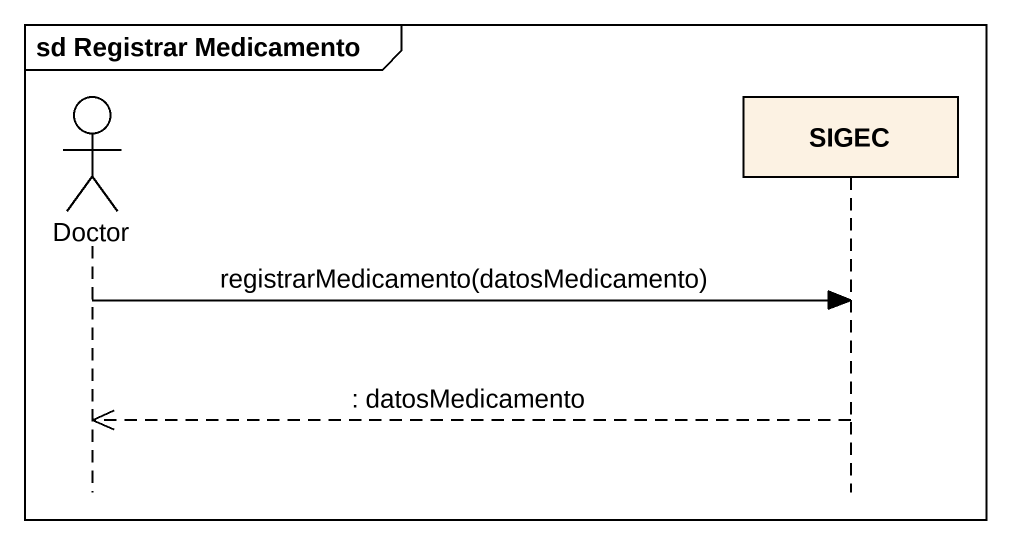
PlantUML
@startuml
mainframe sd Registrar Medicamento
hide footbox
actor Doctor
participant SIGEC

Doctor -> SIGEC : registrarMedicamento(datosMedicamento)
SIGEC -->> Doctor : : datosMedicamento
@enduml
